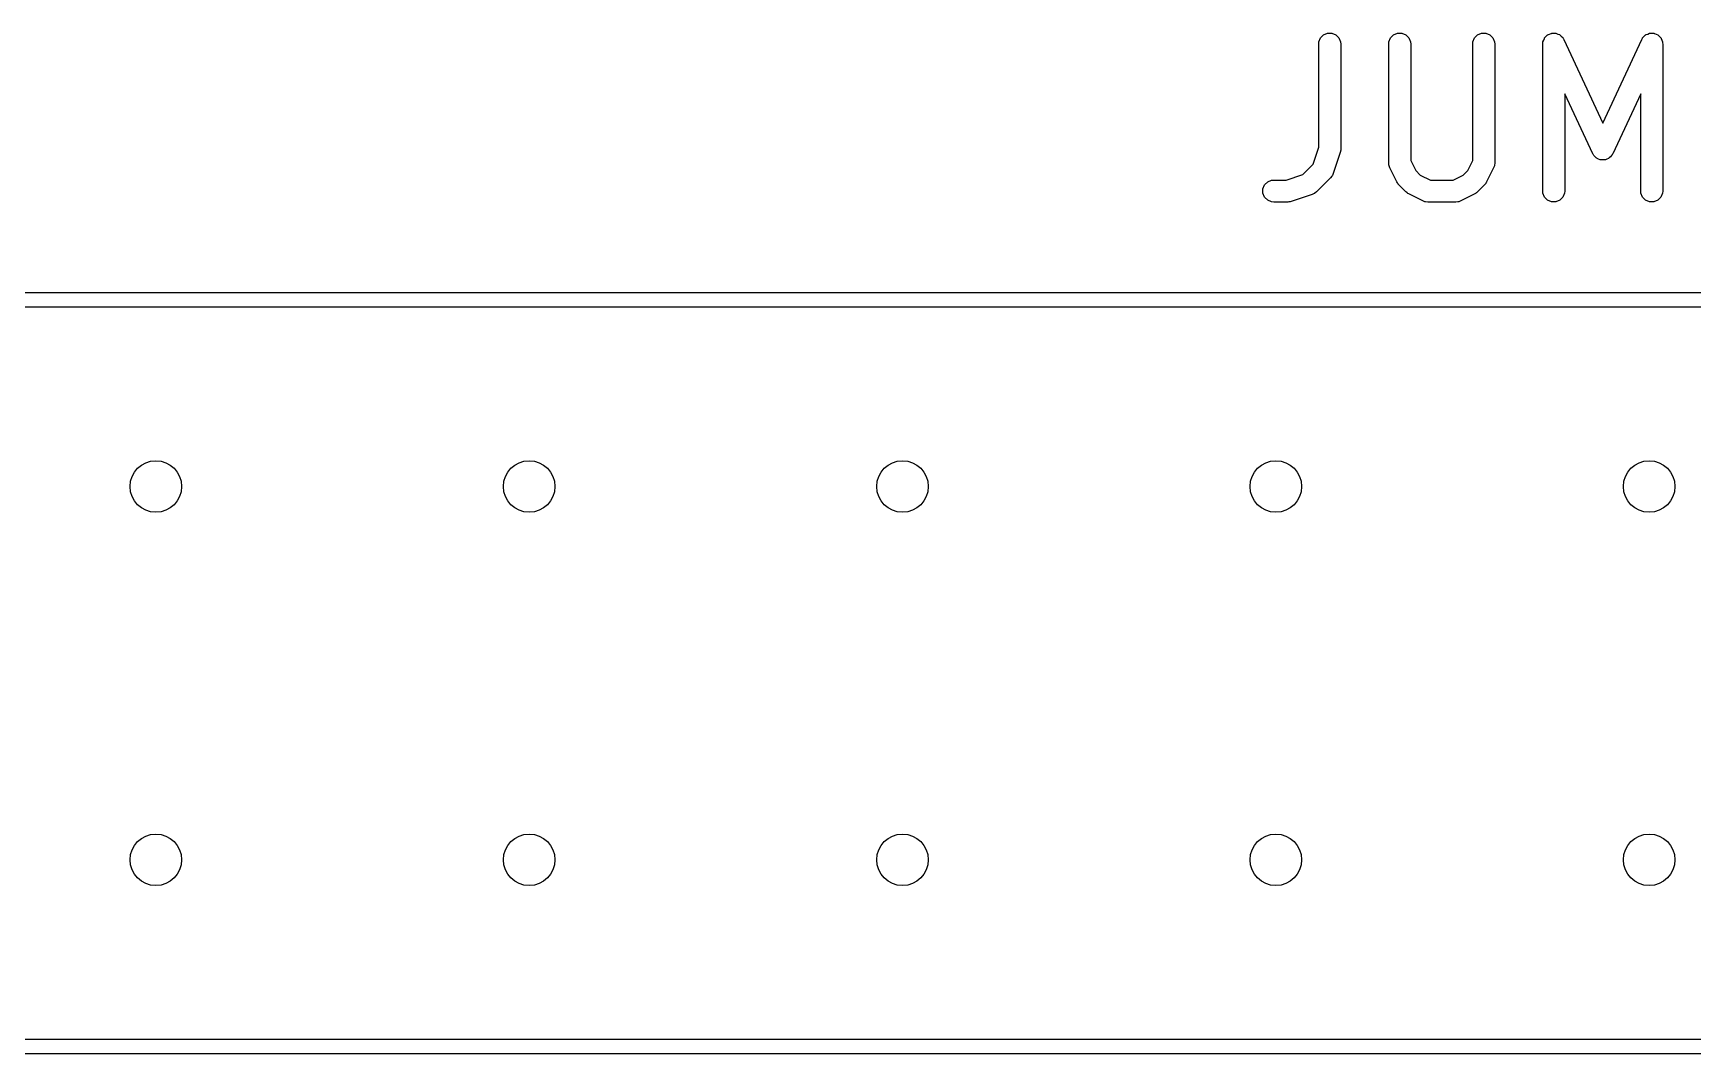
# Model space of a CAD drawing. Extents: x 0.02 to 1.98, y -0.08 to 3.55.
# Drawn here: x 0.5171 to 0.9617, y 2.748 to 3.0214 of the extents above; entities that cross this region are included whole.
import ezdxf

# ---------------------------------------------------------------- set-up
doc = ezdxf.new("R2010")
doc.units = 0
doc.header["$MEASUREMENT"] = 0
doc.layers.add('BLACK', color=7, linetype='CONTINUOUS')

msp = doc.modelspace()

# ---------------------------------------------------------------- linework, layer by layer
at = {"layer": 'BLACK', "linetype": 'CONTINUOUS'}
for p, q in [((0.8615, 3.01851), (0.86156, 3.01909)), ((0.8615, 2.99087), (0.8615, 3.01851)), ((0.86156, 3.01909), (0.862, 3.02015)), ((0.862, 3.02015), (0.86281, 3.02097)), ((0.86281, 3.02097), (0.86388, 3.02141)), ((0.86388, 3.02141), (0.86503, 3.02141)), ((0.86503, 3.02141), (0.86609, 3.02097)), ((0.86609, 3.02097), (0.86691, 3.02015)), ((0.86691, 3.02015), (0.86735, 3.01909)), ((0.86735, 3.01909), (0.86741, 3.01851)), ((0.86741, 3.01851), (0.86741, 2.99039)), ((0.88025, 3.01851), (0.88031, 3.01909)), ((0.88025, 2.98664), (0.88025, 3.01851)), ((0.88031, 3.01909), (0.88075, 3.02015)), ((0.88075, 3.02015), (0.88156, 3.02097)), ((0.88156, 3.02097), (0.88263, 3.02141)), ((0.88263, 3.02141), (0.88378, 3.02141)), ((0.88378, 3.02141), (0.88484, 3.02097)), ((0.88484, 3.02097), (0.88566, 3.02015)), ((0.88566, 3.02015), (0.8861, 3.01909)), ((0.8861, 3.01909), (0.88615, 3.01851)), ((0.88615, 3.01851), (0.88615, 2.98734)), ((0.90275, 3.01851), (0.9028, 3.01909)), ((0.90275, 2.98734), (0.90275, 3.01851)), ((0.9028, 3.01909), (0.90324, 3.02015)), ((0.90324, 3.02015), (0.90406, 3.02097)), ((0.90406, 3.02097), (0.90512, 3.02141)), ((0.90512, 3.02141), (0.90628, 3.02141)), ((0.90628, 3.02141), (0.90734, 3.02097)), ((0.90734, 3.02097), (0.90815, 3.02015)), ((0.90815, 3.02015), (0.9086, 3.01909)), ((0.9086, 3.01909), (0.90865, 3.01851)), ((0.90865, 3.01851), (0.90865, 2.98664)), ((0.92149, 3.01851), (0.92153, 3.01889)), ((0.92149, 2.97914), (0.92149, 3.01851)), ((0.92153, 3.01896), (0.92154, 3.019)), ((0.92153, 3.01889), (0.92153, 3.01896)), ((0.92154, 3.019), (0.92155, 3.01909)), ((0.92155, 3.01909), (0.92175, 3.01956)), ((0.92175, 3.01956), (0.92192, 3.02004)), ((0.92192, 3.02004), (0.92197, 3.02009)), ((0.92197, 3.02009), (0.92199, 3.02015)), ((0.92199, 3.02015), (0.92235, 3.02051)), ((0.92235, 3.02051), (0.9227, 3.02089)), ((0.9227, 3.02089), (0.92276, 3.02092)), ((0.92276, 3.02092), (0.92281, 3.02097)), ((0.92281, 3.02097), (0.92328, 3.02116)), ((0.92328, 3.02116), (0.92374, 3.02138)), ((0.92374, 3.02138), (0.92381, 3.02138)), ((0.92381, 3.02138), (0.92387, 3.02141)), ((0.92387, 3.02141), (0.92438, 3.02141)), ((0.92438, 3.02141), (0.9249, 3.02143)), ((0.9249, 3.02143), (0.92496, 3.02141)), ((0.92496, 3.02141), (0.92502, 3.02141)), ((0.92502, 3.02141), (0.9255, 3.02121)), ((0.9255, 3.02121), (0.92598, 3.02104)), ((0.92598, 3.02104), (0.92603, 3.02099)), ((0.92603, 3.02099), (0.92609, 3.02097)), ((0.92609, 3.02097), (0.92645, 3.0206)), ((0.92645, 3.0206), (0.92683, 3.02026)), ((0.92683, 3.02026), (0.92687, 3.02018)), ((0.92687, 3.02018), (0.9269, 3.02015)), ((0.9269, 3.02015), (0.92693, 3.02009)), ((0.92693, 3.02009), (0.92712, 3.01976)), ((0.92712, 3.01976), (0.93757, 2.99737)), ((0.93757, 2.99737), (0.94802, 3.01976)), ((0.94802, 3.01976), (0.94821, 3.02009)), ((0.94821, 3.02009), (0.94824, 3.02015)), ((0.94824, 3.02015), (0.94827, 3.02018)), ((0.94827, 3.02018), (0.94831, 3.02026)), ((0.94831, 3.02026), (0.94869, 3.0206)), ((0.94869, 3.0206), (0.94905, 3.02097)), ((0.94905, 3.02097), (0.94911, 3.02099)), ((0.94911, 3.02099), (0.94916, 3.02104)), ((0.94916, 3.02104), (0.94964, 3.02121)), ((0.94964, 3.02121), (0.95012, 3.02141)), ((0.95012, 3.02141), (0.95018, 3.02141)), ((0.95018, 3.02141), (0.95025, 3.02143)), ((0.95025, 3.02143), (0.95076, 3.02141)), ((0.95076, 3.02141), (0.95127, 3.02141)), ((0.95127, 3.02141), (0.95133, 3.02138)), ((0.95133, 3.02138), (0.9514, 3.02138)), ((0.9514, 3.02138), (0.95186, 3.02116)), ((0.95186, 3.02116), (0.95233, 3.02097)), ((0.95233, 3.02097), (0.95238, 3.02092)), ((0.95238, 3.02092), (0.95244, 3.02089)), ((0.95244, 3.02089), (0.95279, 3.02051)), ((0.95279, 3.02051), (0.95315, 3.02015)), ((0.95315, 3.02015), (0.95317, 3.02009)), ((0.95317, 3.02009), (0.95322, 3.02004)), ((0.95322, 3.02004), (0.95339, 3.01956)), ((0.95339, 3.01956), (0.95359, 3.01909)), ((0.95359, 3.01909), (0.9536, 3.019)), ((0.9536, 3.019), (0.95361, 3.01896)), ((0.95361, 3.01896), (0.95361, 3.01889)), ((0.95361, 3.01889), (0.95365, 3.01851)), ((0.95365, 3.01851), (0.95365, 2.97914)), ((0.93489, 2.98914), (0.9274, 3.0052)), ((0.9274, 3.0052), (0.9274, 2.97914)), ((0.94774, 3.0052), (0.94025, 2.98914)), ((0.94774, 2.97914), (0.94774, 3.0052)), ((0.86, 2.98636), (0.8615, 2.99087)), ((0.86726, 2.98946), (0.86538, 2.98383)), ((0.86732, 2.98974), (0.86726, 2.98946)), ((0.86735, 2.98981), (0.86732, 2.98974)), ((0.86736, 2.98992), (0.86735, 2.98981)), ((0.86738, 2.99002), (0.86736, 2.98992)), ((0.86741, 2.99039), (0.86738, 2.9901)), ((0.86738, 2.9901), (0.86738, 2.99002)), ((0.88615, 2.98734), (0.8875, 2.98464)), ((0.9014, 2.98464), (0.90275, 2.98734)), ((0.93502, 2.98893), (0.93489, 2.98914)), ((0.93505, 2.98886), (0.93502, 2.98893)), ((0.93509, 2.98881), (0.93505, 2.98886)), ((0.93519, 2.98864), (0.93509, 2.98881)), ((0.93552, 2.98834), (0.93519, 2.98864)), ((0.93582, 2.98801), (0.93552, 2.98834)), ((0.93594, 2.98795), (0.93582, 2.98801)), ((0.93604, 2.98786), (0.93594, 2.98795)), ((0.93646, 2.98771), (0.93604, 2.98786)), ((0.93687, 2.98752), (0.93646, 2.98771)), ((0.937, 2.98752), (0.93687, 2.98752)), ((0.93712, 2.98747), (0.937, 2.98752)), ((0.93757, 2.98749), (0.93712, 2.98747)), ((0.93802, 2.98747), (0.93757, 2.98749)), ((0.93814, 2.98752), (0.93802, 2.98747)), ((0.93827, 2.98752), (0.93814, 2.98752)), ((0.93868, 2.98771), (0.93827, 2.98752)), ((0.9391, 2.98786), (0.93868, 2.98771)), ((0.9392, 2.98795), (0.9391, 2.98786)), ((0.93932, 2.98801), (0.9392, 2.98795)), ((0.93962, 2.98834), (0.93932, 2.98801)), ((0.93995, 2.98864), (0.93962, 2.98834)), ((0.94005, 2.98881), (0.93995, 2.98864)), ((0.9401, 2.98886), (0.94005, 2.98881)), ((0.94012, 2.98893), (0.9401, 2.98886)), ((0.94025, 2.98914), (0.94012, 2.98893)), ((0.85273, 2.98209), (0.85724, 2.9836)), ((0.85724, 2.9836), (0.86, 2.98636)), ((0.86503, 2.98312), (0.86467, 2.98268)), ((0.86508, 2.98322), (0.86503, 2.98312)), ((0.86514, 2.9833), (0.86508, 2.98322)), ((0.86538, 2.98383), (0.86514, 2.9833)), ((0.88031, 2.98606), (0.88025, 2.98664)), ((0.88035, 2.98597), (0.88031, 2.98606)), ((0.88035, 2.98586), (0.88035, 2.98597)), ((0.88056, 2.98532), (0.88035, 2.98586)), ((0.88244, 2.98157), (0.88056, 2.98532)), ((0.8875, 2.98464), (0.8887, 2.98344)), ((0.8887, 2.98344), (0.8914, 2.98209)), ((0.8975, 2.98209), (0.9002, 2.98344)), ((0.9002, 2.98344), (0.9014, 2.98464)), ((0.90834, 2.98532), (0.90647, 2.98157)), ((0.90855, 2.98586), (0.90834, 2.98532)), ((0.9086, 2.98606), (0.90855, 2.98597)), ((0.90855, 2.98597), (0.90855, 2.98586)), ((0.90865, 2.98664), (0.9086, 2.98606)), ((0.84656, 2.97972), (0.847, 2.98078)), ((0.84656, 2.97856), (0.84656, 2.97972)), ((0.847, 2.9775), (0.84656, 2.97856)), ((0.847, 2.98078), (0.84782, 2.9816)), ((0.84782, 2.9816), (0.84888, 2.98204)), ((0.84888, 2.98204), (0.84946, 2.98209)), ((0.84946, 2.98209), (0.85273, 2.98209)), ((0.86029, 2.97845), (0.85976, 2.97821)), ((0.86037, 2.97852), (0.86029, 2.97845)), ((0.86047, 2.97856), (0.86037, 2.97852)), ((0.86092, 2.97893), (0.86047, 2.97856)), ((0.86467, 2.98268), (0.86092, 2.97893)), ((0.88259, 2.98132), (0.88244, 2.98157)), ((0.88262, 2.98125), (0.88259, 2.98132)), ((0.88269, 2.98117), (0.88262, 2.98125)), ((0.88274, 2.98108), (0.88269, 2.98117)), ((0.8828, 2.98103), (0.88274, 2.98108)), ((0.88299, 2.9808), (0.8828, 2.98103)), ((0.88486, 2.97893), (0.88299, 2.9808)), ((0.88509, 2.97874), (0.88486, 2.97893)), ((0.88514, 2.97868), (0.88509, 2.97874)), ((0.88523, 2.97863), (0.88514, 2.97868)), ((0.88531, 2.97856), (0.88523, 2.97863)), ((0.88538, 2.97853), (0.88531, 2.97856)), ((0.88563, 2.97837), (0.88538, 2.97853)), ((0.8914, 2.98209), (0.8975, 2.98209)), ((0.90352, 2.97853), (0.90327, 2.97837)), ((0.90359, 2.97856), (0.90352, 2.97853)), ((0.90367, 2.97863), (0.90359, 2.97856)), ((0.90376, 2.97868), (0.90367, 2.97863)), ((0.90381, 2.97874), (0.90376, 2.97868)), ((0.90404, 2.97893), (0.90381, 2.97874)), ((0.90591, 2.9808), (0.90404, 2.97893)), ((0.9061, 2.98103), (0.90591, 2.9808)), ((0.90616, 2.98108), (0.9061, 2.98103)), ((0.90621, 2.98117), (0.90616, 2.98108)), ((0.90628, 2.98125), (0.90621, 2.98117)), ((0.90631, 2.98132), (0.90628, 2.98125)), ((0.90647, 2.98157), (0.90631, 2.98132)), ((0.92155, 2.97856), (0.92149, 2.97914)), ((0.92199, 2.9775), (0.92155, 2.97856)), ((0.92734, 2.97856), (0.9269, 2.9775)), ((0.9274, 2.97914), (0.92734, 2.97856)), ((0.9478, 2.97856), (0.94774, 2.97914)), ((0.94824, 2.9775), (0.9478, 2.97856)), ((0.95359, 2.97856), (0.95315, 2.9775)), ((0.95365, 2.97914), (0.95359, 2.97856)), ((0.84782, 2.97669), (0.847, 2.9775)), ((0.84888, 2.97624), (0.84782, 2.97669)), ((0.84946, 2.97619), (0.84888, 2.97624)), ((0.85321, 2.97619), (0.84946, 2.97619)), ((0.8535, 2.97622), (0.85321, 2.97619)), ((0.85358, 2.97621), (0.8535, 2.97622)), ((0.85368, 2.97623), (0.85358, 2.97621)), ((0.85378, 2.97624), (0.85368, 2.97623)), ((0.85385, 2.97627), (0.85378, 2.97624)), ((0.85414, 2.97634), (0.85385, 2.97627)), ((0.85976, 2.97821), (0.85414, 2.97634)), ((0.88938, 2.9765), (0.88563, 2.97837)), ((0.88992, 2.97629), (0.88938, 2.9765)), ((0.89003, 2.97629), (0.88992, 2.97629)), ((0.89013, 2.97624), (0.89003, 2.97629)), ((0.8907, 2.97619), (0.89013, 2.97624)), ((0.8982, 2.97619), (0.8907, 2.97619)), ((0.89878, 2.97624), (0.8982, 2.97619)), ((0.89887, 2.97629), (0.89878, 2.97624)), ((0.89898, 2.97629), (0.89887, 2.97629)), ((0.89952, 2.9765), (0.89898, 2.97629)), ((0.90327, 2.97837), (0.89952, 2.9765)), ((0.92281, 2.97669), (0.92199, 2.9775)), ((0.92387, 2.97624), (0.92281, 2.97669)), ((0.92502, 2.97624), (0.92387, 2.97624)), ((0.92609, 2.97669), (0.92502, 2.97624)), ((0.9269, 2.9775), (0.92609, 2.97669)), ((0.94905, 2.97669), (0.94824, 2.9775)), ((0.95012, 2.97624), (0.94905, 2.97669)), ((0.95127, 2.97624), (0.95012, 2.97624)), ((0.95233, 2.97669), (0.95127, 2.97624)), ((0.95315, 2.9775), (0.95233, 2.97669)), ((0.2, 2.95197), (1.8, 2.95197)), ((1.79803, 2.94803), (0.20197, 2.94803)), ((0.25082, 2.75197), (1.79803, 2.75197)), ((1.8, 2.74803), (0.25, 2.74803))]:
    msp.add_line(p, q, dxfattribs=at)
at = {"layer": 'BLACK'}
for centre in [(0.55, 2.9), (0.65, 2.9), (0.75, 2.9), (0.85, 2.9), (0.95, 2.9), (0.55, 2.8), (0.65, 2.8), (0.75, 2.8), (0.85, 2.8), (0.95, 2.8)]:
    msp.add_circle(centre, 0.00689, dxfattribs=at)

doc.saveas('drawing.dxf')
